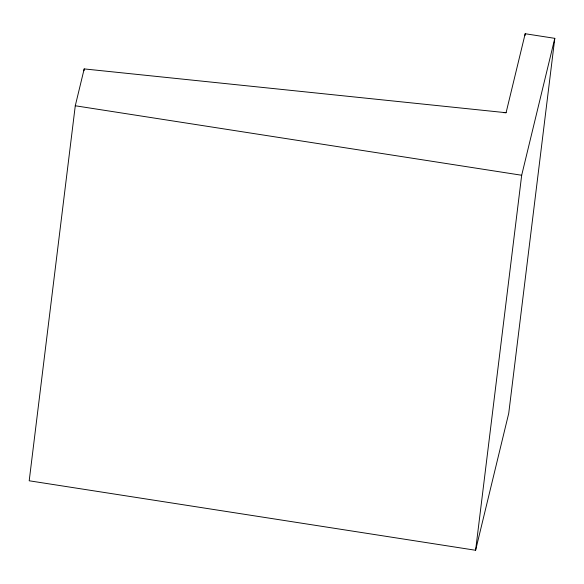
<?xml version="1.0" encoding="UTF-8"?>
<svg xmlns="http://www.w3.org/2000/svg" width="584" height="584" viewBox="0 0 584 584"><rect width="100%" height="100%" fill="white"/><g stroke="black" fill="none" stroke-linecap="round" stroke-linejoin="round"><path stroke-width="0.88" d="M506.08 112.719L84.198 68.912L75.278 105.77L29.2 480.785L475.602 550.267L508.722 413.363L554.8 38.34L525.191 33.733L506.08 112.719L503.35 112.617M83.972 70.715L84.198 68.912M524.965 35.544L525.191 33.733M475.602 550.267L521.68 175.251L554.8 38.34M75.278 105.77L521.68 175.251"/></g></svg>
